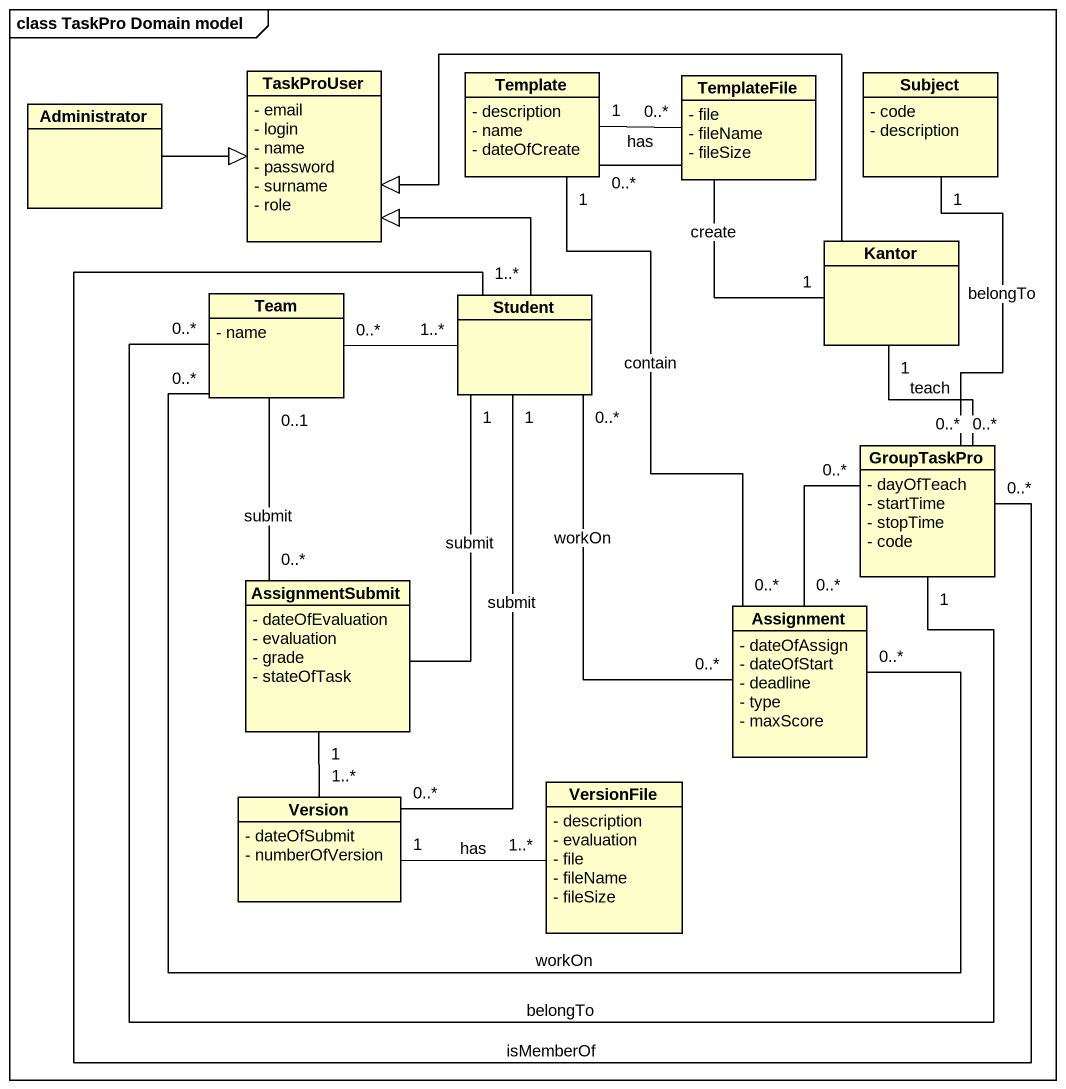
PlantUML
@startuml
mainframe class TaskPro Domain model
hide circle
hide empty members
skinparam classAttributeIconSize 0
class Administrator
class TaskProUser {
  - email
  - login
  - name
  - password
  - surname
  - role
}
class Template {
  - description
  - name
  - dateOfCreate
}
class TemplateFile {
  - file
  - fileName
  - fileSize
}
class Subject {
  - code
  - description
}
class Kantor
class Team {
  - name
}
class Student
class GroupTaskPro {
  - dayOfTeach
  - startTime
  - stopTime
  - code
}
class AssignmentSubmit {
  - dateOfEvaluation
  - evaluation
  - grade
  - stateOfTask
}
class Assignment {
  - dateOfAssign
  - dateOfStart
  - deadline
  - type
  - maxScore
}
class Version {
  - dateOfSubmit
  - numberOfVersion
}
class VersionFile {
  - description
  - evaluation
  - file
  - fileName
  - fileSize
}
Administrator -right-|> TaskProUser
Template "1" -right- "0..*" TemplateFile : has
Template "1" -- "0..*" Assignment : contain
Kantor -left-|> TaskProUser
Kantor "1" -left- "0..*" Template : create
Kantor "1" -- "0..*" GroupTaskPro : teach
Team "0..*" -right- "1" GroupTaskPro : belongTo
Team "0..1" -- "0..*" AssignmentSubmit : submit
Team "0..*" -- "0..*" Assignment : workOn
Student -up-|> TaskProUser
Student "1..*" -left- "0..*" Team
Student "1..*" -right- "0..*" GroupTaskPro : isMemberOf
Student "1" -- AssignmentSubmit : submit
Student "0..*" -- "0..*" Assignment : workOn
Student "1" -- "0..*" Version : submit
GroupTaskPro "0..*" -up- "1" Subject : belongTo
AssignmentSubmit "1" -- "1..*" Version
Assignment "0..*" -up- "0..*" GroupTaskPro
VersionFile "1..*" -left- "1" Version : has
@enduml
